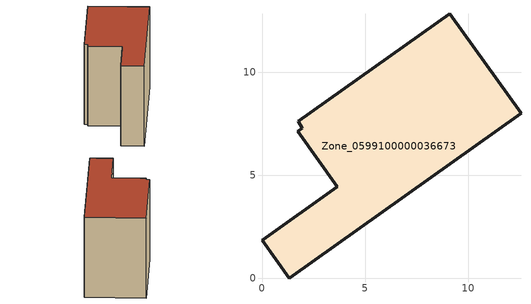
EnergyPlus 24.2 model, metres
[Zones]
Zone_0599100000036673
 floor ground (C_G): 1.95,7.28 1.76,7.61 9.11,12.84 12.56,8.01 1.31,0 0,1.84 3.66,4.45 1.74,7.13 z0
 wall outside (C_F): 3.66,4.45 0,1.84 1.31,0 12.56,8.01 9.11,12.84 1.76,7.61 1.95,7.28 1.74,7.13 3.66,4.45 z0:8.35
 roof outside (C_R): 1.95,7.28 1.74,7.13 3.66,4.45 0,1.84 1.31,0 12.56,8.01 9.11,12.84 1.76,7.61 z8.35
[BUILDING]
Pand.0599100000036673: North Axis=0; Terrain=City; Loads Convergence Tolerance Value=0.04; Temperature Convergence Tolerance Value=0.4; Solar Distribution=FullExterior; Maximum Number of Warmup Days=25; Minimum Number of Warmup Days=1
[Site:Location]
Rotterdam.The.Hague.AP_ZH_NLD Design_Conditions: Latitude=51.96; Longitude=4.45; Time Zone=1; Elevation=-4.5
[SITE:GROUNDTEMPERATURE:BUILDINGSURFACE]
18, 18, 18, 18, 18, 18, 18, 18, 18, 18, 18, 18
[MATERIAL] Thermal Absorptance=0.9; Solar Absorptance=0.7; Visible Absorptance=0.7
Name | Roughness | Thickness | Conductivity | Density | Specific Heat
G.TC.1975-1991 | MediumSmooth | 0.15 | 0.288461 | 540 | 1210
F.TC.1975-1991 | Rough | 0.3 | 0.230769 | 1920 | 840
R.TC.1975-1991 | MediumRough | 0.2 | 0.153846 | 1500 | 1000
[CONSTRUCTION]
C_G: G.TC.1975-1991
C_F: F.TC.1975-1991
C_R: R.TC.1975-1991
[ZONE]
Zone_0599100000036673: Type=1; Multiplier=1; Ceiling Height=Autocalculate; Volume=Autocalculate; Floor Area=autocalculate; Part of Total Floor Area=Yes
[ZONEINFILTRATION:DESIGNFLOWRATE]
Infil_Zone_0599100000036673: Zone or ZoneList or Space or SpaceList=Zone_0599100000036673; Schedule=AlwaysOn; Design Flow Rate Calculation Method=Flow/Area; Flow Rate per Floor Area=0.003; Constant Term Coefficient=1; Temperature Term Coefficient=0; Velocity Term Coefficient=0; Velocity Squared Term Coefficient=0
[HVACTEMPLATE:ZONE:IDEALLOADSAIRSYSTEM]
Zone_0599100000036673: Maximum Heating Supply Air Temperature=50; Minimum Cooling Supply Air Temperature=13; Maximum Heating Supply Air Humidity Ratio=0.0156; Minimum Cooling Supply Air Humidity Ratio=0.0077; Heating Limit=NoLimit; Cooling Limit=NoLimit; Dehumidification Control Type=ConstantSensibleHeatRatio; Cooling Sensible Heat Ratio=0.7; Dehumidification Setpoint=60; Humidification Control Type=None; Humidification Setpoint=30; Outdoor Air Method=None; Outdoor Air Flow Rate per Person=0.00944; Outdoor Air Flow Rate per Zone Floor Area=0; Outdoor Air Flow Rate per Zone=0; Demand Controlled Ventilation Type=None; Outdoor Air Economizer Type=NoEconomizer; Heat Recovery Type=None; Sensible Heat Recovery Effectiveness=0.7; Latent Heat Recovery Effectiveness=0.65
[ZONECONTROL:THERMOSTAT]
ThermostatControl_Zone_0599100000036673: Zone or ZoneList=Zone_0599100000036673; Control Type Schedule=DualSetpointControlType; Control 1=Thermostat_Zone_0599100000036673; Temperature Difference Between Cutout And Setpoint=0
[THERMOSTATSETPOINT:DUALSETPOINT]
Thermostat_Zone_0599100000036673: Heating Setpoint Temperature Schedule=HeatingSetpoint_Zone_0599100000036673; Cooling Setpoint Temperature Schedule=CoolingSetpoint_Zone_0599100000036673
[SCHEDULE:COMPACT]
HeatingSetpoint_Zone_0599100000036673: Through: 12/31, For: AllDays, Until: 24:00, 21
CoolingSetpoint_Zone_0599100000036673: Through: 12/31, For: AllDays, Until: 24:00, 24
DualSetpointControlType: Through: 12/31, For: AllDays, Until: 24:00, 4
AlwaysOn: Through: 12/31, For: AllDays, Until: 24:00, 1
